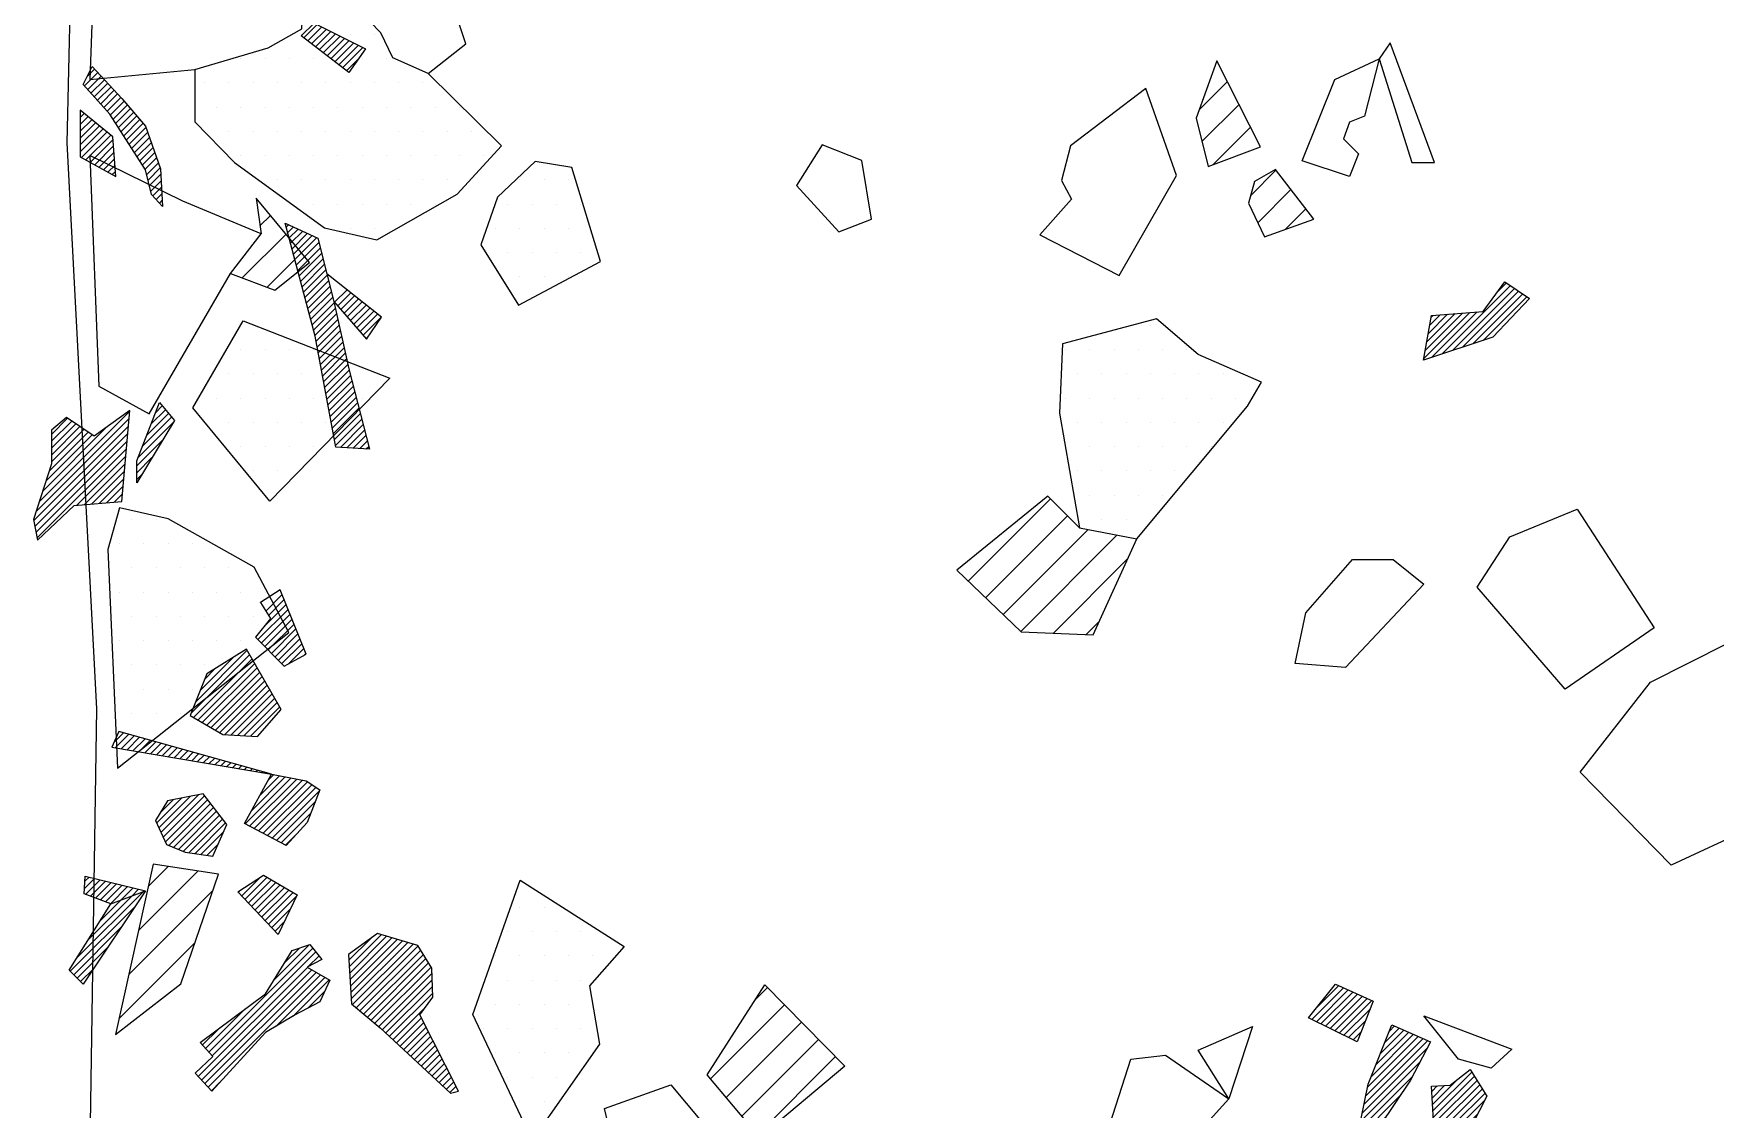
# Model space of a CAD drawing. Header units: metres. Extents: x 0.1 to 1.55, y -20.5 to -16.9.
# Drawn here: x 0.099 to 0.966, y -18.129 to -17.575 of the extents above; entities that cross this region are included whole.
import ezdxf

# ---------------------------------------------------------------- set-up
doc = ezdxf.new("R2010")
doc.units = ezdxf.units.M
doc.header["$LTSCALE"] = 25
doc.header["$MEASUREMENT"] = 0
doc.linetypes.add('STRICHPUNKTX2', pattern=[2, 1, -0.5, 0, -0.5])
doc.layers.get('0').update_dxf_attribs({"linetype": 'CONTINUOUS'})
for name, color, linetype in [('FEUER', 1, 'CONTINUOUS'), ('GRABUNGSGRENZE', 3, 'STRICHPUNKTX2'), ('KNOCHEN', 2, 'CONTINUOUS'), ('KNOCHENSCHRAFF', 2, 'CONTINUOUS'), ('STEINE', 4, 'CONTINUOUS'), ('STEINESCHRAFF', 4, 'CONTINUOUS')]:
    doc.layers.add(name, color=color, linetype=linetype)

# ---------------------------------------------------------------- blocks, each defined once
blk = doc.blocks.new('*X42')
at = {"color": 0}
for p, q in [((79.106, -1810.637), (80.812, -1808.931)), ((79.342, -1810.047), (80.566, -1808.823)), ((79.578, -1809.458), (80.32, -1808.716)), ((79.814, -1808.869), (80.074, -1808.609)), ((78.415, -1813.095), (81.764, -1809.747)), ((78.505, -1812.652), (81.797, -1809.36)), ((78.595, -1812.209), (81.551, -1809.253)), ((78.684, -1811.766), (81.305, -1809.145)), ((78.87, -1811.226), (81.058, -1809.038)), ((78.326, -1813.539), (81.392, -1810.473)), ((78.236, -1813.982), (81.019, -1811.198)), ((78.146, -1814.425), (80.393, -1812.179)), ((78.056, -1814.868), (79.662, -1813.263)), ((77.967, -1815.312), (79.221, -1814.058)), ((76.102, -1815.763), (76.845, -1815.019)), ((76.232, -1815.279), (76.609, -1814.902)), ((76.362, -1814.796), (76.373, -1814.784)), ((77.877, -1815.755), (79.024, -1814.608)), ((75.712, -1817.213), (77.113, -1815.811)), ((75.842, -1816.73), (77.158, -1815.414)), ((75.972, -1816.246), (77.08, -1815.137)), ((77.843, -1816.143), (78.828, -1815.158)), ((78.373, -1815.966), (78.631, -1815.708)), ((75.452, -1818.18), (77.025, -1816.607)), ((75.582, -1817.697), (77.069, -1816.209)), ((75.741, -1818.245), (76.981, -1817.005)), ((76.049, -1818.29), (76.936, -1817.403)), ((76.357, -1818.336), (76.892, -1817.8)), ((76.665, -1818.382), (76.848, -1818.198)), ((80.854, -1818.435), (81.259, -1818.03)), ((80.913, -1818.729), (81.83, -1817.812)), ((80.972, -1819.024), (82.022, -1817.974)), ((81.031, -1819.318), (82.177, -1818.173)), ((81.09, -1819.613), (82.332, -1818.371)), ((81.149, -1819.908), (82.487, -1818.57)), ((81.272, -1820.138), (82.642, -1818.768)), ((81.42, -1820.344), (82.797, -1818.966)), ((81.568, -1820.55), (82.952, -1819.165)), ((81.715, -1820.755), (83.107, -1819.363)), ((81.863, -1820.961), (83.263, -1819.562)), ((82.011, -1821.167), (83.418, -1819.76)), ((82.159, -1821.373), (83.573, -1819.959)), ((82.306, -1821.579), (83.728, -1820.157)), ((82.454, -1821.785), (83.883, -1820.356)), ((82.846, -1821.746), (84.038, -1820.554)), ((83.756, -1828.968), (84.196, -1828.527)), ((83.797, -1829.28), (84.699, -1828.379)), ((83.838, -1829.593), (85.098, -1828.332)), ((83.879, -1829.905), (85.111, -1828.673)), ((83.92, -1830.218), (85.124, -1829.014)), ((83.961, -1830.531), (85.137, -1829.354)), ((84.002, -1830.843), (85.15, -1829.695)), ((84.043, -1831.156), (85.163, -1830.036)), ((84.084, -1831.468), (85.176, -1830.376)), ((84.125, -1831.781), (85.189, -1830.717)), ((84.366, -1831.894), (85.202, -1831.058)), ((84.609, -1832.004), (85.215, -1831.398)), ((84.852, -1832.115), (85.227, -1831.739)), ((85.095, -1832.225), (85.24, -1832.08))]:
    blk.add_line(p, q, dxfattribs=at)
blk = doc.blocks.new('*X61')
at = {"color": 0}
for p, q in [((18.973, -1809.958), (24.334, -1804.598)), ((22.309, -1806.27), (24.163, -1804.415)), ((22.871, -1805.354), (23.633, -1804.592)), ((26.191, -1805.216), (27.31, -1804.096)), ((26.211, -1805.549), (27.854, -1803.906)), ((26.231, -1805.883), (28.128, -1803.986)), ((26.251, -1806.216), (28.401, -1804.066)), ((26.271, -1806.55), (28.675, -1804.146)), ((26.291, -1806.883), (28.948, -1804.226)), ((26.311, -1807.217), (29.222, -1804.306)), ((26.371, -1807.51), (29.495, -1804.386)), ((26.565, -1807.67), (29.758, -1804.477)), ((19.144, -1810.142), (24.491, -1804.795)), ((24.087, -1805.552), (24.648, -1804.991)), ((26.758, -1807.83), (29.892, -1804.697)), ((26.952, -1807.99), (30.025, -1804.917)), ((27.145, -1808.15), (30.159, -1805.136)), ((27.339, -1808.311), (30.293, -1805.356)), ((18.421, -1811.218), (24.046, -1805.593)), ((18.592, -1811.4), (24.272, -1805.721)), ((18.764, -1811.582), (24.498, -1805.848)), ((18.936, -1811.764), (24.724, -1805.976)), ((22.425, -1808.628), (24.949, -1806.104)), ((23.308, -1808.098), (25.175, -1806.231)), ((27.532, -1808.471), (30.427, -1805.576)), ((27.725, -1808.631), (30.471, -1805.885)), ((27.913, -1808.797), (30.483, -1806.227)), ((24.062, -1807.698), (24.944, -1806.816)), ((28.096, -1808.967), (30.495, -1806.569)), ((28.279, -1809.138), (30.506, -1806.911)), ((75.814, -1808.272), (77.444, -1806.642)), ((76.051, -1808.389), (77.688, -1806.751)), ((76.084, -1807.648), (77.2, -1806.533)), ((76.288, -1808.505), (77.933, -1806.861)), ((76.526, -1808.621), (78.177, -1806.97)), ((76.763, -1808.737), (78.421, -1807.079)), ((77, -1808.854), (78.665, -1807.188)), ((18.803, -1809.775), (20.847, -1807.731)), ((28.463, -1809.308), (30.145, -1807.626)), ((77.238, -1808.97), (78.91, -1807.298)), ((77.475, -1809.086), (78.801, -1807.76)), ((18.633, -1809.592), (19.475, -1808.749)), ((28.646, -1809.478), (29.93, -1808.194)), ((28.829, -1809.649), (30.049, -1808.429)), ((29.012, -1809.819), (30.168, -1808.663)), ((29.195, -1809.989), (30.287, -1808.898)), ((77.712, -1809.202), (78.575, -1808.34)), ((77.949, -1809.319), (78.348, -1808.92)), ((29.379, -1810.16), (30.405, -1809.133)), ((29.562, -1810.33), (30.524, -1809.368)), ((29.745, -1810.5), (30.643, -1809.602)), ((29.928, -1810.671), (30.762, -1809.837)), ((30.112, -1810.841), (30.881, -1810.072)), ((30.295, -1811.011), (31, -1810.306)), ((30.478, -1811.182), (31.119, -1810.541)), ((19.107, -1811.946), (19.54, -1811.513)), ((30.661, -1811.352), (31.237, -1810.776)), ((30.844, -1811.522), (31.356, -1811.01)), ((31.028, -1811.693), (31.475, -1811.245)), ((31.211, -1811.863), (31.594, -1811.48)), ((31.394, -1812.033), (31.713, -1811.715)), ((31.806, -1811.975), (31.832, -1811.949))]:
    blk.add_line(p, q, dxfattribs=at)
blk = doc.blocks.new('*X63')
at = {"color": 0}
for p, q in [((82.036, -1812.656), (83.321, -1811.371)), ((82.056, -1812.991), (84.06, -1810.986)), ((82.075, -1813.325), (84.197, -1811.203)), ((82.234, -1813.519), (84.334, -1811.42)), ((81.998, -1811.987), (82.285, -1811.701)), ((82.017, -1812.322), (82.658, -1811.681)), ((82.555, -1813.552), (84.47, -1811.637)), ((82.875, -1813.585), (84.607, -1811.854)), ((83.196, -1813.618), (84.743, -1812.071)), ((83.517, -1813.651), (84.738, -1812.43)), ((83.837, -1813.684), (84.359, -1813.162)), ((27.43, -1814.583), (27.873, -1814.14)), ((27.524, -1814.135), (27.622, -1814.038)), ((26.961, -1816.82), (28.775, -1815.006)), ((27.054, -1816.373), (28.878, -1814.549)), ((27.148, -1815.925), (28.627, -1814.447)), ((27.242, -1815.478), (28.376, -1814.345)), ((27.336, -1815.03), (28.124, -1814.242)), ((26.867, -1817.268), (28.58, -1815.554)), ((26.681, -1818.161), (28.322, -1816.52)), ((26.773, -1817.715), (28.386, -1816.102)), ((26.589, -1818.959), (28.193, -1817.355)), ((26.635, -1818.56), (28.271, -1816.924)), ((26.498, -1819.758), (28.03, -1818.226)), ((26.544, -1819.359), (28.112, -1817.791)), ((60.599, -1818.891), (61.188, -1818.302)), ((60.622, -1818.514), (61.143, -1817.994)), ((26.407, -1820.556), (27.924, -1819.039)), ((26.452, -1820.157), (27.955, -1818.654)), ((60.53, -1820.02), (61.323, -1819.227)), ((60.553, -1819.644), (61.278, -1818.919)), ((60.576, -1819.267), (61.233, -1818.611)), ((84.677, -1819.562), (84.987, -1819.252)), ((84.783, -1819.102), (84.803, -1819.082)), ((26.27, -1821.754), (27.832, -1820.192)), ((26.315, -1821.355), (27.863, -1819.807)), ((26.361, -1820.956), (27.893, -1819.423)), ((60.484, -1820.773), (61.397, -1819.86)), ((60.507, -1820.397), (61.368, -1819.536)), ((84.359, -1820.941), (85.433, -1819.866)), ((84.465, -1820.481), (85.355, -1819.591)), ((84.571, -1820.021), (85.171, -1819.421)), ((26.178, -1822.552), (27.77, -1820.96)), ((26.224, -1822.153), (27.801, -1820.576)), ((60.415, -1821.903), (61.294, -1821.025)), ((60.438, -1821.526), (61.328, -1820.637)), ((60.461, -1821.15), (61.363, -1820.248)), ((83.89, -1822.469), (85.295, -1821.064)), ((84.112, -1821.894), (85.341, -1820.665)), ((84.252, -1821.4), (85.387, -1820.266)), ((26.087, -1823.351), (27.709, -1821.729)), ((26.133, -1822.952), (27.739, -1821.345)), ((60.392, -1822.28), (61.259, -1821.413)), ((60.748, -1822.278), (61.225, -1821.801)), ((83.447, -1823.62), (85.204, -1821.863)), ((83.669, -1823.045), (85.25, -1821.464)), ((26.259, -1823.532), (27.678, -1822.114)), ((26.57, -1823.575), (27.647, -1822.498)), ((83.003, -1824.771), (85.112, -1822.662)), ((83.225, -1824.196), (85.158, -1822.263)), ((26.881, -1823.618), (27.616, -1822.882)), ((27.191, -1823.661), (27.585, -1823.267)), ((27.502, -1823.704), (27.555, -1823.651)), ((82.781, -1825.346), (84.934, -1823.193)), ((82.338, -1826.497), (84.445, -1824.39)), ((82.559, -1825.922), (84.69, -1823.792)), ((82.45, -1826.738), (84.2, -1824.989)), ((82.66, -1826.882), (83.955, -1825.587)), ((82.87, -1827.025), (83.71, -1826.185)), ((83.08, -1827.169), (83.465, -1826.784)), ((47.124, -1832.012), (47.663, -1831.474)), ((46.845, -1832.644), (47.873, -1831.617)), ((46.959, -1832.885), (48.082, -1831.761)), ((47.072, -1833.125), (48.292, -1831.905)), ((47.185, -1833.366), (48.502, -1832.049)), ((47.436, -1833.468), (48.712, -1832.192)), ((47.722, -1833.536), (48.921, -1832.336)), ((48.008, -1833.603), (49.131, -1832.48)), ((48.294, -1833.671), (49.341, -1832.624)), ((48.58, -1833.739), (49.551, -1832.767)), ((48.866, -1833.806), (49.761, -1832.911)), ((49.152, -1833.874), (49.97, -1833.055)), ((49.437, -1833.941), (50.18, -1833.199)), ((49.723, -1834.009), (50.18, -1833.552)), ((50.009, -1834.077), (50.02, -1834.066)), ((36.164, -1842.265), (40.058, -1838.372)), ((36.315, -1841.761), (39.806, -1838.27)), ((36.443, -1840.572), (39.051, -1837.963)), ((36.464, -1840.905), (39.303, -1838.066)), ((36.478, -1841.244), (39.555, -1838.168)), ((36.481, -1840.181), (38.731, -1837.931)), ((36.575, -1839.733), (38.406, -1837.902)), ((36.72, -1839.234), (38.081, -1837.873)), ((36.962, -1838.639), (37.756, -1837.845)), ((37.204, -1838.043), (37.431, -1837.816)), ((35.997, -1843.139), (40.561, -1838.576)), ((36.081, -1842.702), (40.309, -1838.474)), ((40.445, -1839.044), (40.812, -1838.678)), ((36.056, -1843.434), (40.134, -1839.355)), ((36.174, -1843.67), (40.038, -1839.805)), ((36.292, -1843.905), (40.007, -1840.19)), ((36.409, -1844.141), (40.007, -1840.543)), ((36.527, -1844.377), (40.007, -1840.897)), ((36.674, -1844.584), (40.007, -1841.251)), ((37.193, -1844.419), (40.007, -1841.604)), ((37.711, -1844.254), (40.007, -1841.958)), ((38.229, -1844.089), (40.007, -1842.311)), ((38.748, -1843.924), (39.392, -1843.28)), ((21.642, -1848.302), (23.77, -1846.174)), ((21.802, -1848.495), (23.95, -1846.348)), ((21.963, -1848.688), (24.129, -1846.522)), ((22.123, -1848.882), (24.308, -1846.696)), ((22.283, -1849.075), (24.488, -1846.87)), ((22.444, -1849.268), (24.667, -1847.044)), ((22.604, -1849.461), (24.847, -1847.219)), ((22.765, -1849.654), (25.026, -1847.393)), ((22.925, -1849.847), (25.205, -1847.567)), ((23.085, -1850.041), (25.381, -1847.745)), ((23.246, -1850.234), (25.54, -1847.939)), ((23.406, -1850.427), (25.699, -1848.134)), ((23.566, -1850.62), (25.848, -1848.339)), ((23.727, -1850.813), (25.97, -1848.57)), ((23.887, -1851.006), (26.093, -1848.8)), ((24.048, -1851.2), (26.216, -1849.031)), ((24.226, -1851.375), (26.384, -1849.217)), ((24.408, -1851.546), (26.552, -1849.402)), ((24.59, -1851.718), (26.72, -1849.588)), ((26.41, -1853.433), (30.195, -1849.648)), ((26.592, -1853.605), (30.609, -1849.588)), ((26.806, -1853.745), (31.023, -1849.528)), ((27.117, -1853.787), (31.436, -1849.468)), ((27.428, -1853.83), (31.85, -1849.408)), ((24.772, -1851.889), (26.882, -1849.779)), ((24.954, -1852.061), (27.044, -1849.971)), ((25.136, -1852.232), (27.205, -1850.163)), ((25.318, -1852.404), (27.367, -1850.355)), ((25.5, -1852.576), (27.529, -1850.547)), ((27.739, -1853.872), (31.793, -1849.818)), ((28.05, -1853.915), (31.609, -1850.356)), ((28.835, -1850.655), (29.782, -1849.708)), ((29.022, -1850.114), (29.368, -1849.768)), ((25.682, -1852.747), (27.756, -1850.673)), ((25.864, -1852.919), (27.992, -1850.791)), ((26.046, -1853.09), (28.227, -1850.909)), ((26.228, -1853.262), (28.463, -1851.027)), ((28.361, -1853.957), (31.424, -1850.894)), ((28.672, -1854), (31.24, -1851.432)), ((28.997, -1854.028), (31.055, -1851.97)), ((29.922, -1853.457), (30.87, -1852.509))]:
    blk.add_line(p, q, dxfattribs=at)
blk = doc.blocks.new('*X74')
at = {"color": 0}
for p, q in [((22.961, -1767.433), (23.081, -1767.314)), ((23.035, -1767.713), (23.324, -1767.424)), ((23.109, -1767.993), (23.567, -1767.535)), ((23.182, -1768.273), (23.81, -1767.645)), ((23.256, -1768.553), (24.053, -1767.756)), ((23.33, -1768.833), (24.296, -1767.866)), ((23.403, -1769.112), (24.539, -1767.977)), ((23.477, -1769.392), (24.649, -1768.22)), ((23.55, -1769.672), (24.72, -1768.503)), ((23.624, -1769.952), (24.79, -1768.786)), ((23.698, -1770.232), (24.861, -1769.069)), ((23.771, -1770.512), (24.932, -1769.352)), ((23.845, -1770.792), (25.002, -1769.635)), ((23.919, -1771.072), (25.073, -1769.917)), ((23.992, -1771.352), (25.144, -1770.2)), ((24.066, -1771.632), (25.215, -1770.483)), ((24.14, -1771.912), (25.285, -1770.766)), ((24.213, -1772.192), (25.356, -1771.049)), ((24.287, -1772.472), (25.425, -1771.333)), ((24.36, -1772.751), (25.489, -1771.623)), ((24.434, -1773.031), (25.553, -1771.913)), ((24.491, -1773.328), (25.617, -1772.202)), ((24.547, -1773.625), (25.681, -1772.492)), ((24.603, -1773.923), (25.744, -1772.782)), ((24.659, -1774.221), (25.808, -1773.071)), ((24.715, -1774.519), (25.872, -1773.361)), ((24.77, -1774.816), (25.936, -1773.651)), ((24.826, -1775.114), (26, -1773.94)), ((24.882, -1775.412), (26.064, -1774.23)), ((24.938, -1775.71), (26.128, -1774.52)), ((24.994, -1776.007), (26.194, -1774.807)), ((25.049, -1776.305), (26.266, -1775.088)), ((25.105, -1776.603), (26.339, -1775.369)), ((25.161, -1776.901), (26.412, -1775.65)), ((25.217, -1777.198), (26.485, -1775.931)), ((25.273, -1777.496), (26.557, -1776.211)), ((25.328, -1777.794), (26.63, -1776.492)), ((25.384, -1778.092), (26.703, -1776.773)), ((9.95, -1782.565), (14.821, -1777.694)), ((10.07, -1782.092), (14.855, -1777.307)), ((10.237, -1781.571), (14.889, -1776.92)), ((10.405, -1781.05), (13.733, -1777.722)), ((10.858, -1778.122), (11.692, -1777.289)), ((10.858, -1778.476), (11.902, -1777.431)), ((10.858, -1778.83), (12.113, -1777.574)), ((10.858, -1779.183), (12.323, -1777.717)), ((25.44, -1778.389), (26.776, -1777.054)), ((25.496, -1778.687), (26.848, -1777.334)), ((25.747, -1778.79), (26.921, -1777.615)), ((10.007, -1782.862), (14.788, -1778.082)), ((10.063, -1783.159), (14.754, -1778.469)), ((10.573, -1780.529), (12.955, -1778.146)), ((10.74, -1780.008), (12.745, -1778.003)), ((10.858, -1779.537), (12.534, -1777.86)), ((26.081, -1778.809), (26.994, -1777.896)), ((26.415, -1778.829), (27.067, -1778.177)), ((26.748, -1778.849), (27.14, -1778.458)), ((10.12, -1783.456), (14.72, -1778.856)), ((12.153, -1781.777), (14.687, -1779.243)), ((27.082, -1778.868), (27.212, -1778.738)), ((12.539, -1781.745), (14.653, -1779.631)), ((12.924, -1781.713), (14.619, -1780.018)), ((13.31, -1781.681), (14.585, -1780.405)), ((13.696, -1781.649), (14.552, -1780.792)), ((14.081, -1781.616), (14.518, -1781.18)), ((14.467, -1781.584), (14.484, -1781.567)), ((12.185, -1805.08), (15.56, -1801.705)), ((12.779, -1804.132), (14.997, -1801.913)), ((11.828, -1805.789), (15.174, -1802.444)), ((13.373, -1803.184), (14.435, -1802.122)), ((12.005, -1805.966), (14.455, -1803.516)), ((12.182, -1806.143), (13.736, -1804.589)), ((12.359, -1806.32), (13.017, -1805.662))]:
    blk.add_line(p, q, dxfattribs=at)
blk = doc.blocks.new('*X75')
at = {"color": 0}
for p, q in [((15.992, -1777.584), (16.731, -1776.846)), ((16.218, -1777.005), (16.57, -1776.653)), ((15.314, -1779.323), (17.112, -1777.525)), ((15.54, -1778.744), (17.052, -1777.231)), ((15.766, -1778.164), (16.891, -1777.038)), ((15.249, -1779.742), (16.574, -1778.417)), ((15.249, -1780.095), (16.036, -1779.308)), ((15.249, -1780.449), (15.498, -1780.199)), ((18.053, -1792.494), (21.076, -1789.471)), ((18.184, -1792.716), (21.205, -1789.696)), ((18.293, -1791.9), (20.947, -1789.246)), ((18.534, -1791.306), (20.202, -1789.638)), ((18.409, -1792.845), (21.334, -1789.92)), ((18.633, -1792.975), (21.462, -1790.145)), ((18.775, -1790.712), (19.259, -1790.227)), ((18.857, -1793.104), (21.591, -1790.37)), ((19.082, -1793.233), (21.72, -1790.594)), ((19.306, -1793.362), (21.849, -1790.819)), ((19.53, -1793.491), (21.978, -1791.044)), ((19.787, -1793.589), (22.107, -1791.268)), ((20.121, -1793.608), (22.236, -1791.493)), ((20.456, -1793.627), (22.365, -1791.718)), ((20.79, -1793.646), (22.494, -1791.942)), ((21.124, -1793.665), (22.622, -1792.167)), ((21.459, -1793.684), (21.631, -1793.512)), ((20.655, -1801.912), (21.642, -1800.926)), ((20.828, -1802.093), (21.974, -1800.947)), ((21, -1802.274), (22.197, -1801.078)), ((20.483, -1801.731), (20.621, -1801.594)), ((21.173, -1802.455), (22.42, -1801.209)), ((21.346, -1802.636), (22.642, -1801.34)), ((21.518, -1802.817), (22.865, -1801.471)), ((21.691, -1802.998), (23.087, -1801.602)), ((21.863, -1803.179), (23.31, -1801.733)), ((22.036, -1803.36), (23.498, -1801.898)), ((22.208, -1803.541), (23.178, -1802.571)), ((22.381, -1803.722), (22.858, -1803.245))]:
    blk.add_line(p, q, dxfattribs=at)
blk = doc.blocks.new('*X76')
at = {"color": 0}
for p, q in [((25.447, -1771.311), (26.09, -1770.669)), ((25.611, -1771.5), (26.286, -1770.826)), ((25.776, -1771.69), (26.482, -1770.983)), ((25.94, -1771.879), (26.679, -1771.14)), ((26.104, -1772.068), (26.875, -1771.297)), ((26.269, -1772.257), (27.072, -1771.455)), ((26.433, -1772.447), (27.268, -1771.612)), ((26.597, -1772.636), (27.464, -1771.769)), ((26.762, -1772.825), (27.661, -1771.926)), ((26.926, -1773.014), (27.857, -1772.083)), ((27.09, -1773.204), (27.122, -1773.171)), ((21.904, -1787.229), (22.753, -1786.38)), ((21.495, -1788.699), (23.056, -1787.138)), ((21.632, -1786.794), (21.638, -1786.787)), ((21.806, -1788.034), (22.955, -1786.885)), ((22.04, -1787.447), (22.854, -1786.633)), ((21.671, -1788.875), (23.157, -1787.39)), ((21.848, -1789.052), (23.258, -1787.643)), ((22.025, -1789.229), (23.359, -1787.895)), ((22.202, -1789.406), (23.46, -1788.148)), ((22.379, -1789.583), (23.561, -1788.4)), ((22.555, -1789.759), (23.662, -1788.653)), ((22.732, -1789.936), (23.763, -1788.906)), ((23.088, -1789.933), (23.864, -1789.158)), ((23.866, -1789.509), (23.965, -1789.411)), ((16.389, -1798.4), (18.016, -1796.773)), ((16.5, -1798.643), (18.455, -1796.688)), ((16.611, -1798.885), (18.748, -1796.749)), ((16.278, -1798.158), (17.577, -1796.859)), ((16.457, -1797.626), (17.139, -1796.944)), ((16.722, -1799.128), (18.902, -1796.948)), ((16.901, -1799.302), (19.056, -1797.148)), ((17.15, -1799.407), (19.21, -1797.347)), ((17.399, -1799.512), (19.365, -1797.546)), ((17.648, -1799.617), (19.519, -1797.746)), ((17.933, -1799.685), (19.673, -1797.945)), ((18.242, -1799.73), (19.827, -1798.144)), ((18.551, -1799.774), (19.736, -1798.589)), ((18.861, -1799.818), (19.461, -1799.217)), ((19.17, -1799.862), (19.186, -1799.846))]:
    blk.add_line(p, q, dxfattribs=at)
blk = doc.blocks.new('*X77')
at = {"color": 0}
for p, q in [((14.084, -1793.988), (14.574, -1793.498)), ((14.149, -1794.276), (14.85, -1793.575)), ((14.452, -1794.327), (15.127, -1793.652)), ((14.755, -1794.378), (15.403, -1793.73)), ((15.058, -1794.429), (15.68, -1793.807)), ((15.36, -1794.479), (15.956, -1793.884)), ((15.663, -1794.53), (16.232, -1793.961)), ((15.966, -1794.581), (16.509, -1794.038)), ((16.269, -1794.632), (16.785, -1794.116)), ((16.571, -1794.683), (17.061, -1794.193)), ((16.874, -1794.733), (17.338, -1794.27)), ((17.177, -1794.784), (17.614, -1794.347)), ((17.48, -1794.835), (17.89, -1794.424)), ((17.782, -1794.886), (18.167, -1794.502)), ((18.085, -1794.937), (18.443, -1794.579)), ((18.388, -1794.987), (18.719, -1794.656)), ((18.691, -1795.038), (18.996, -1794.733)), ((18.993, -1795.089), (19.272, -1794.81)), ((19.296, -1795.14), (19.548, -1794.888)), ((19.599, -1795.191), (19.825, -1794.965)), ((19.902, -1795.242), (20.101, -1795.042)), ((20.204, -1795.292), (20.378, -1795.119)), ((20.507, -1795.343), (20.654, -1795.196)), ((20.81, -1795.394), (20.93, -1795.273)), ((20.839, -1798.193), (23.204, -1795.828)), ((21.071, -1798.314), (23.498, -1795.887)), ((21.113, -1795.445), (21.207, -1795.351)), ((21.18, -1797.499), (22.909, -1795.769)), ((21.303, -1798.436), (23.793, -1795.946)), ((21.415, -1795.496), (21.483, -1795.428)), ((21.595, -1796.73), (22.615, -1795.71)), ((21.718, -1795.546), (21.759, -1795.505)), ((22.01, -1795.961), (22.32, -1795.652)), ((22.021, -1795.597), (22.036, -1795.582)), ((21.535, -1798.557), (24.058, -1796.035)), ((21.767, -1798.679), (24.273, -1796.173)), ((21.999, -1798.801), (24.489, -1796.311)), ((22.231, -1798.922), (24.682, -1796.471)), ((22.463, -1799.044), (24.452, -1797.055)), ((22.695, -1799.165), (24.223, -1797.638)), ((22.927, -1799.287), (23.433, -1798.781)), ((12.556, -1801.527), (13.079, -1801.004)), ((12.576, -1801.152), (12.795, -1800.934)), ((12.608, -1801.828), (13.362, -1801.074)), ((12.866, -1801.924), (13.646, -1801.144)), ((13.124, -1802.019), (13.93, -1801.213)), ((13.382, -1802.115), (14.213, -1801.283)), ((13.64, -1802.211), (14.497, -1801.353)), ((13.898, -1802.306), (14.781, -1801.423)), ((14.435, -1802.122), (15.065, -1801.493)), ((14.997, -1801.913), (15.348, -1801.562)), ((15.56, -1801.705), (15.632, -1801.632))]:
    blk.add_line(p, q, dxfattribs=at)
blk = doc.blocks.new('*X78')
at = {"color": 0}
for p, q in [((82.534, -1773.975), (86.056, -1770.453)), ((83.061, -1773.802), (86.267, -1770.596)), ((83.587, -1773.629), (86.477, -1770.739)), ((85.397, -1770.758), (85.846, -1770.31)), ((84.113, -1773.456), (86.688, -1770.882)), ((84.64, -1773.283), (86.898, -1771.025)), ((81.593, -1774.209), (83.963, -1771.839)), ((81.669, -1773.779), (83.58, -1771.869)), ((81.746, -1773.349), (83.197, -1771.898)), ((81.822, -1772.919), (82.814, -1771.927)), ((81.899, -1772.489), (82.431, -1771.957)), ((81.975, -1772.059), (82.048, -1771.986)), ((82.008, -1774.148), (84.346, -1771.81))]:
    blk.add_line(p, q, dxfattribs=at)
blk = doc.blocks.new('*X79')
at = {"color": 0}
for p, q in [((12.34, -1761.437), (12.353, -1761.424)), ((12.34, -1761.791), (12.548, -1761.583)), ((12.34, -1762.144), (12.742, -1761.742)), ((12.34, -1762.498), (12.937, -1761.901)), ((12.34, -1762.851), (13.131, -1762.061)), ((12.34, -1763.205), (13.326, -1762.22)), ((12.34, -1763.558), (13.52, -1762.379)), ((12.404, -1763.849), (13.714, -1762.538)), ((12.631, -1763.975), (13.909, -1762.697)), ((12.858, -1764.101), (14.035, -1762.924)), ((13.085, -1764.227), (14.06, -1763.253)), ((13.313, -1764.354), (14.084, -1763.582)), ((13.54, -1764.48), (14.109, -1763.911)), ((13.767, -1764.606), (14.134, -1764.24)), ((13.994, -1764.733), (14.158, -1764.569))]:
    blk.add_line(p, q, dxfattribs=at)
blk = doc.blocks.new('*X81')
at = {"color": 0}
for p, q in [((12.559, -1760.158), (13.242, -1759.475)), ((12.71, -1759.653), (13.071, -1759.292)), ((12.726, -1760.344), (13.413, -1759.657)), ((12.894, -1760.53), (13.584, -1759.84)), ((13.061, -1760.716), (13.755, -1760.022)), ((13.228, -1760.902), (13.926, -1760.205)), ((13.396, -1761.089), (14.097, -1760.387)), ((13.563, -1761.275), (14.268, -1760.57)), ((13.731, -1761.461), (14.439, -1760.752)), ((13.894, -1761.651), (14.605, -1760.94)), ((14.032, -1761.867), (14.768, -1761.131)), ((14.17, -1762.082), (14.931, -1761.321)), ((14.309, -1762.297), (15.094, -1761.512)), ((14.447, -1762.512), (15.257, -1761.702)), ((14.585, -1762.727), (15.42, -1761.892)), ((14.724, -1762.943), (15.584, -1762.083)), ((14.862, -1763.158), (15.731, -1762.289)), ((15, -1763.373), (15.822, -1762.551)), ((15.139, -1763.588), (15.914, -1762.814)), ((15.277, -1763.804), (16.005, -1763.076)), ((15.415, -1764.019), (16.096, -1763.338)), ((15.554, -1764.234), (16.188, -1763.6)), ((15.692, -1764.449), (16.279, -1763.862)), ((15.77, -1764.725), (16.371, -1764.124)), ((15.838, -1765.01), (16.462, -1764.386)), ((15.906, -1765.296), (16.491, -1764.711)), ((15.975, -1765.581), (16.509, -1765.047)), ((16.083, -1765.826), (16.526, -1765.383)), ((16.252, -1766.011), (16.544, -1765.719)), ((16.421, -1766.195), (16.562, -1766.055))]:
    blk.add_line(p, q, dxfattribs=at)
blk = doc.blocks.new('*X83')
at = {"color": 0}
for p, q in [((46.373, -1729.879), (47.051, -1729.201)), ((45.518, -1731.088), (47.177, -1729.429)), ((45.623, -1731.337), (47.303, -1729.656)), ((45.768, -1731.545), (47.43, -1729.883)), ((45.914, -1731.752), (47.556, -1730.11)), ((46.06, -1731.96), (47.682, -1730.338)), ((46.206, -1732.168), (47.808, -1730.565)), ((46.351, -1732.376), (47.935, -1730.792)), ((46.497, -1732.584), (48.061, -1731.02)), ((46.643, -1732.791), (48.187, -1731.247)), ((46.789, -1732.999), (48.313, -1731.474)), ((46.934, -1733.207), (48.44, -1731.702)), ((47.08, -1733.415), (48.566, -1731.929)), ((47.226, -1733.622), (48.692, -1732.156)), ((47.372, -1733.83), (48.818, -1732.384)), ((47.518, -1734.038), (48.945, -1732.611)), ((47.861, -1734.048), (48.823, -1733.086)), ((48.214, -1734.048), (48.47, -1733.793)), ((70.345, -1740.202), (71.724, -1738.823)), ((70.581, -1740.32), (71.706, -1739.195)), ((70.816, -1740.438), (71.688, -1739.566)), ((71.052, -1740.556), (71.669, -1739.938)), ((71.288, -1740.673), (71.651, -1740.31)), ((71.523, -1740.791), (71.633, -1740.682)), ((23.865, -1757.691), (24.553, -1757.002)), ((24.064, -1757.845), (24.789, -1757.12)), ((24.264, -1757.999), (25.025, -1757.238)), ((24.464, -1758.153), (25.26, -1757.356)), ((24.663, -1758.307), (25.496, -1757.474)), ((24.863, -1758.46), (25.732, -1757.592)), ((25.063, -1758.614), (25.967, -1757.71)), ((25.262, -1758.768), (26.203, -1757.827)), ((25.462, -1758.922), (26.439, -1757.945)), ((25.661, -1759.076), (26.674, -1758.063)), ((25.861, -1759.23), (26.91, -1758.181)), ((26.061, -1759.384), (26.685, -1758.76))]:
    blk.add_line(p, q, dxfattribs=at)
blk = doc.blocks.new('*X86')
at = {"color": 0}
for p, q in [((58.098, -1785.683), (62.343, -1781.438)), ((59.002, -1786.546), (63.226, -1782.322)), ((59.907, -1787.41), (64.296, -1783.021)), ((60.812, -1788.273), (65.782, -1783.303)), ((62.495, -1788.357), (66.329, -1784.523)), ((64.193, -1788.427), (64.861, -1787.758)), ((47.135, -1807.253), (47.755, -1806.633)), ((44.824, -1811.331), (48.633, -1807.522)), ((45.632, -1812.291), (49.511, -1808.412)), ((46.439, -1813.251), (50.39, -1809.301)), ((47.247, -1814.211), (51.268, -1810.19))]:
    blk.add_line(p, q, dxfattribs=at)
blk = doc.blocks.new('*X87')
at = {"color": 0}
for p, q in [((21.605, -1767.375), (22.144, -1766.836)), ((20.693, -1770.055), (22.947, -1767.801)), ((21.976, -1770.54), (23.749, -1768.767)), ((15.345, -1803.687), (18.412, -1800.621)), ((15.847, -1801.418), (16.876, -1800.388)), ((14.844, -1805.956), (19.178, -1801.622)), ((14.342, -1808.226), (18.258, -1804.31))]:
    blk.add_line(p, q, dxfattribs=at)
blk = doc.blocks.new('*X89')
at = {"color": 0}
for p, q in [((70.011, -1761.396), (71.471, -1759.935)), ((70.152, -1763.023), (72.065, -1761.11)), ((70.716, -1764.226), (72.659, -1762.284)), ((72.668, -1765.81), (73.967, -1764.511)), ((73.033, -1767.212), (74.742, -1765.504)), ((74.465, -1767.548), (75.516, -1766.497))]:
    blk.add_line(p, q, dxfattribs=at)
blk = doc.blocks.new('*X93')
at = {"color": 0}
for p, q in [((21.25, -1772.5), (21.25, -1772.5)), ((67.5, -1772.5), (67.5, -1772.5)), ((20.625, -1773.75), (20.625, -1773.75)), ((21.875, -1773.75), (21.875, -1773.75)), ((23.125, -1773.75), (23.125, -1773.75)), ((24.375, -1773.75), (24.375, -1773.75)), ((63.125, -1773.75), (63.125, -1773.75)), ((64.375, -1773.75), (64.375, -1773.75)), ((65.625, -1773.75), (65.625, -1773.75)), ((66.875, -1773.75), (66.875, -1773.75)), ((68.125, -1773.75), (68.125, -1773.75)), ((69.375, -1773.75), (69.375, -1773.75)), ((20, -1775), (20, -1775)), ((21.25, -1775), (21.25, -1775)), ((22.5, -1775), (22.5, -1775)), ((23.75, -1775), (23.75, -1775)), ((25, -1775), (25, -1775)), ((26.25, -1775), (26.25, -1775)), ((27.5, -1775), (27.5, -1775)), ((63.75, -1775), (63.75, -1775)), ((65, -1775), (65, -1775)), ((66.25, -1775), (66.25, -1775)), ((67.5, -1775), (67.5, -1775)), ((68.75, -1775), (68.75, -1775)), ((70, -1775), (70, -1775)), ((71.25, -1775), (71.25, -1775)), ((19.375, -1776.25), (19.375, -1776.25)), ((20.625, -1776.25), (20.625, -1776.25)), ((21.875, -1776.25), (21.875, -1776.25)), ((23.125, -1776.25), (23.125, -1776.25)), ((24.375, -1776.25), (24.375, -1776.25)), ((25.625, -1776.25), (25.625, -1776.25)), ((26.875, -1776.25), (26.875, -1776.25)), ((63.125, -1776.25), (63.125, -1776.25)), ((64.375, -1776.25), (64.375, -1776.25)), ((65.625, -1776.25), (65.625, -1776.25)), ((66.875, -1776.25), (66.875, -1776.25)), ((68.125, -1776.25), (68.125, -1776.25)), ((69.375, -1776.25), (69.375, -1776.25)), ((70.625, -1776.25), (70.625, -1776.25)), ((71.875, -1776.25), (71.875, -1776.25)), ((20, -1777.5), (20, -1777.5)), ((21.25, -1777.5), (21.25, -1777.5)), ((22.5, -1777.5), (22.5, -1777.5)), ((23.75, -1777.5), (23.75, -1777.5)), ((25, -1777.5), (25, -1777.5)), ((63.75, -1777.5), (63.75, -1777.5)), ((65, -1777.5), (65, -1777.5)), ((66.25, -1777.5), (66.25, -1777.5)), ((67.5, -1777.5), (67.5, -1777.5)), ((68.75, -1777.5), (68.75, -1777.5)), ((70, -1777.5), (70, -1777.5)), ((71.25, -1777.5), (71.25, -1777.5)), ((20.625, -1778.75), (20.625, -1778.75)), ((21.875, -1778.75), (21.875, -1778.75)), ((23.125, -1778.75), (23.125, -1778.75)), ((24.375, -1778.75), (24.375, -1778.75)), ((63.125, -1778.75), (63.125, -1778.75)), ((64.375, -1778.75), (64.375, -1778.75)), ((65.625, -1778.75), (65.625, -1778.75)), ((66.875, -1778.75), (66.875, -1778.75)), ((68.125, -1778.75), (68.125, -1778.75)), ((69.375, -1778.75), (69.375, -1778.75)), ((70.625, -1778.75), (70.625, -1778.75)), ((21.25, -1780), (21.25, -1780)), ((22.5, -1780), (22.5, -1780)), ((63.75, -1780), (63.75, -1780)), ((65, -1780), (65, -1780)), ((66.25, -1780), (66.25, -1780)), ((67.5, -1780), (67.5, -1780)), ((68.75, -1780), (68.75, -1780)), ((21.875, -1781.25), (21.875, -1781.25)), ((64.375, -1781.25), (64.375, -1781.25)), ((65.625, -1781.25), (65.625, -1781.25)), ((66.875, -1781.25), (66.875, -1781.25)), ((68.125, -1781.25), (68.125, -1781.25)), ((15, -1782.5), (15, -1782.5)), ((16.25, -1782.5), (16.25, -1782.5)), ((65, -1782.5), (65, -1782.5)), ((66.25, -1782.5), (66.25, -1782.5)), ((67.5, -1782.5), (67.5, -1782.5)), ((14.375, -1783.75), (14.375, -1783.75)), ((15.625, -1783.75), (15.625, -1783.75)), ((16.875, -1783.75), (16.875, -1783.75)), ((18.125, -1783.75), (18.125, -1783.75)), ((15, -1785), (15, -1785)), ((16.25, -1785), (16.25, -1785)), ((17.5, -1785), (17.5, -1785)), ((18.75, -1785), (18.75, -1785)), ((20, -1785), (20, -1785)), ((21.25, -1785), (21.25, -1785)), ((14.375, -1786.25), (14.375, -1786.25)), ((15.625, -1786.25), (15.625, -1786.25)), ((16.875, -1786.25), (16.875, -1786.25)), ((18.125, -1786.25), (18.125, -1786.25)), ((19.375, -1786.25), (19.375, -1786.25)), ((20.625, -1786.25), (20.625, -1786.25)), ((21.875, -1786.25), (21.875, -1786.25)), ((15, -1787.5), (15, -1787.5)), ((16.25, -1787.5), (16.25, -1787.5)), ((17.5, -1787.5), (17.5, -1787.5)), ((18.75, -1787.5), (18.75, -1787.5)), ((20, -1787.5), (20, -1787.5)), ((21.25, -1787.5), (21.25, -1787.5)), ((22.5, -1787.5), (22.5, -1787.5)), ((14.375, -1788.75), (14.375, -1788.75)), ((15.625, -1788.75), (15.625, -1788.75)), ((16.875, -1788.75), (16.875, -1788.75)), ((18.125, -1788.75), (18.125, -1788.75)), ((19.375, -1788.75), (19.375, -1788.75)), ((20.625, -1788.75), (20.625, -1788.75)), ((21.875, -1788.75), (21.875, -1788.75)), ((15, -1790), (15, -1790)), ((16.25, -1790), (16.25, -1790)), ((17.5, -1790), (17.5, -1790)), ((18.75, -1790), (18.75, -1790)), ((20, -1790), (20, -1790)), ((14.375, -1791.25), (14.375, -1791.25)), ((15.625, -1791.25), (15.625, -1791.25)), ((16.875, -1791.25), (16.875, -1791.25)), ((18.125, -1791.25), (18.125, -1791.25)), ((19.375, -1791.25), (19.375, -1791.25)), ((15, -1792.5), (15, -1792.5)), ((16.25, -1792.5), (16.25, -1792.5)), ((17.5, -1792.5), (17.5, -1792.5)), ((14.375, -1793.75), (14.375, -1793.75)), ((15.625, -1793.75), (15.625, -1793.75)), ((35, -1802.5), (35, -1802.5)), ((36.25, -1802.5), (36.25, -1802.5)), ((34.375, -1803.75), (34.375, -1803.75)), ((35.625, -1803.75), (35.625, -1803.75)), ((36.875, -1803.75), (36.875, -1803.75)), ((38.125, -1803.75), (38.125, -1803.75)), ((33.75, -1805), (33.75, -1805)), ((35, -1805), (35, -1805)), ((36.25, -1805), (36.25, -1805)), ((37.5, -1805), (37.5, -1805)), ((38.75, -1805), (38.75, -1805)), ((34.375, -1806.25), (34.375, -1806.25)), ((35.625, -1806.25), (35.625, -1806.25)), ((36.875, -1806.25), (36.875, -1806.25)), ((38.125, -1806.25), (38.125, -1806.25)), ((33.75, -1807.5), (33.75, -1807.5)), ((35, -1807.5), (35, -1807.5)), ((36.25, -1807.5), (36.25, -1807.5)), ((37.5, -1807.5), (37.5, -1807.5)), ((38.75, -1807.5), (38.75, -1807.5)), ((33.125, -1808.75), (33.125, -1808.75)), ((34.375, -1808.75), (34.375, -1808.75)), ((35.625, -1808.75), (35.625, -1808.75)), ((36.875, -1808.75), (36.875, -1808.75)), ((38.125, -1808.75), (38.125, -1808.75)), ((33.75, -1810), (33.75, -1810)), ((35, -1810), (35, -1810)), ((36.25, -1810), (36.25, -1810)), ((37.5, -1810), (37.5, -1810)), ((38.75, -1810), (38.75, -1810)), ((34.375, -1811.25), (34.375, -1811.25)), ((35.625, -1811.25), (35.625, -1811.25)), ((36.875, -1811.25), (36.875, -1811.25)), ((35, -1812.5), (35, -1812.5)), ((36.25, -1812.5), (36.25, -1812.5))]:
    blk.add_line(p, q, dxfattribs=at)
blk = doc.blocks.new('*X94')
at = {"color": 0}
for p, q in [((23.75, -1757.5), (23.75, -1757.5)), ((25, -1757.5), (25, -1757.5)), ((26.25, -1757.5), (26.25, -1757.5)), ((27.5, -1757.5), (27.5, -1757.5)), ((20.625, -1758.75), (20.625, -1758.75)), ((21.875, -1758.75), (21.875, -1758.75)), ((23.125, -1758.75), (23.125, -1758.75)), ((24.375, -1758.75), (24.375, -1758.75)), ((25.625, -1758.75), (25.625, -1758.75)), ((26.875, -1758.75), (26.875, -1758.75)), ((28.125, -1758.75), (28.125, -1758.75)), ((18.75, -1760), (18.75, -1760)), ((20, -1760), (20, -1760)), ((21.25, -1760), (21.25, -1760)), ((22.5, -1760), (22.5, -1760)), ((23.75, -1760), (23.75, -1760)), ((25, -1760), (25, -1760)), ((26.25, -1760), (26.25, -1760)), ((27.5, -1760), (27.5, -1760)), ((28.75, -1760), (28.75, -1760)), ((30, -1760), (30, -1760)), ((19.375, -1761.25), (19.375, -1761.25)), ((20.625, -1761.25), (20.625, -1761.25)), ((21.875, -1761.25), (21.875, -1761.25)), ((23.125, -1761.25), (23.125, -1761.25)), ((24.375, -1761.25), (24.375, -1761.25)), ((25.625, -1761.25), (25.625, -1761.25)), ((26.875, -1761.25), (26.875, -1761.25)), ((28.125, -1761.25), (28.125, -1761.25)), ((29.375, -1761.25), (29.375, -1761.25)), ((30.625, -1761.25), (30.625, -1761.25)), ((31.875, -1761.25), (31.875, -1761.25)), ((18.75, -1762.5), (18.75, -1762.5)), ((20, -1762.5), (20, -1762.5)), ((21.25, -1762.5), (21.25, -1762.5)), ((22.5, -1762.5), (22.5, -1762.5)), ((23.75, -1762.5), (23.75, -1762.5)), ((25, -1762.5), (25, -1762.5)), ((26.25, -1762.5), (26.25, -1762.5)), ((27.5, -1762.5), (27.5, -1762.5)), ((28.75, -1762.5), (28.75, -1762.5)), ((30, -1762.5), (30, -1762.5)), ((31.25, -1762.5), (31.25, -1762.5)), ((32.5, -1762.5), (32.5, -1762.5)), ((20.625, -1763.75), (20.625, -1763.75)), ((21.875, -1763.75), (21.875, -1763.75)), ((23.125, -1763.75), (23.125, -1763.75)), ((24.375, -1763.75), (24.375, -1763.75)), ((25.625, -1763.75), (25.625, -1763.75)), ((26.875, -1763.75), (26.875, -1763.75)), ((28.125, -1763.75), (28.125, -1763.75)), ((29.375, -1763.75), (29.375, -1763.75)), ((30.625, -1763.75), (30.625, -1763.75)), ((31.875, -1763.75), (31.875, -1763.75)), ((33.125, -1763.75), (33.125, -1763.75)), ((22.5, -1765), (22.5, -1765)), ((23.75, -1765), (23.75, -1765)), ((25, -1765), (25, -1765)), ((26.25, -1765), (26.25, -1765)), ((27.5, -1765), (27.5, -1765)), ((28.75, -1765), (28.75, -1765)), ((30, -1765), (30, -1765)), ((31.25, -1765), (31.25, -1765)), ((35, -1765), (35, -1765)), ((36.25, -1765), (36.25, -1765)), ((37.5, -1765), (37.5, -1765)), ((24.375, -1766.25), (24.375, -1766.25)), ((25.625, -1766.25), (25.625, -1766.25)), ((26.875, -1766.25), (26.875, -1766.25)), ((28.125, -1766.25), (28.125, -1766.25)), ((29.375, -1766.25), (29.375, -1766.25)), ((30.625, -1766.25), (30.625, -1766.25)), ((34.375, -1766.25), (34.375, -1766.25)), ((35.625, -1766.25), (35.625, -1766.25)), ((36.875, -1766.25), (36.875, -1766.25)), ((38.125, -1766.25), (38.125, -1766.25)), ((26.25, -1767.5), (26.25, -1767.5)), ((27.5, -1767.5), (27.5, -1767.5)), ((33.75, -1767.5), (33.75, -1767.5)), ((35, -1767.5), (35, -1767.5)), ((36.25, -1767.5), (36.25, -1767.5)), ((37.5, -1767.5), (37.5, -1767.5)), ((34.375, -1768.75), (34.375, -1768.75)), ((35.625, -1768.75), (35.625, -1768.75)), ((36.875, -1768.75), (36.875, -1768.75)), ((38.125, -1768.75), (38.125, -1768.75)), ((35, -1770), (35, -1770)), ((36.25, -1770), (36.25, -1770)), ((37.5, -1770), (37.5, -1770))]:
    blk.add_line(p, q, dxfattribs=at)

msp = doc.modelspace()

# ---------------------------------------------------------------- linework, layer by layer
at = {"layer": 'GRABUNGSGRENZE'}
msp.add_lwpolyline([(0.11238, -20.4961), (0.10989, -19.61889), (0.10989, -19.61889), (0.14254, -19.41388), (0.14254, -19.41388), (0.11605, -18.99261), (0.11605, -18.99261), (0.13194, -17.92263), (0.13194, -17.92263), (0.11666, -17.63091), (0.1228, -17.35041), (0.11365, -16.90773)], dxfattribs=at)
at = {"layer": 'KNOCHEN'}
for points in [[(0.23728, -17.57585), (0.24391, -17.56921), (0.27047, -17.58249), (0.26178, -17.59475), (0.23728, -17.57585)], [(0.16016, -17.65754), (0.1571, -17.64478), (0.13872, -17.61618), (0.12494, -17.60086), (0.12953, -17.59167), (0.14485, -17.60801), (0.1571, -17.62231), (0.16476, -17.64427), (0.16578, -17.66367), (0.16016, -17.65754)], [(0.1234, -17.63813), (0.14178, -17.64835), (0.14025, -17.62792), (0.1234, -17.61413), (0.1234, -17.63813)], [(0.27248, -17.78878), (0.25512, -17.78776), (0.24441, -17.73057), (0.2291, -17.67236), (0.24594, -17.68002), (0.25054, -17.6984), (0.25411, -17.7127), (0.26177, -17.74742), (0.27248, -17.78878)], [(0.25411, -17.7127), (0.27096, -17.7321), (0.27862, -17.72087), (0.25054, -17.6984)], [(0.81579, -17.74289), (0.81987, -17.71991), (0.84642, -17.71787), (0.85766, -17.70255), (0.87042, -17.71123), (0.85153, -17.73115), (0.81579, -17.74289)], [(0.15249, -17.80613), (0.15249, -17.7949), (0.16424, -17.76477), (0.1719, -17.77396), (0.15249, -17.80613)], [(0.10142, -17.83574), (0.12032, -17.81787), (0.14483, -17.81583), (0.14892, -17.76885), (0.13053, -17.78213), (0.11624, -17.77242), (0.10858, -17.77906), (0.10858, -17.79642), (0.09938, -17.82502), (0.10142, -17.83574)], [(0.22141, -17.87609), (0.21375, -17.88579), (0.22856, -17.9006), (0.23979, -17.89448), (0.22652, -17.86128), (0.21631, -17.86792), (0.22141, -17.87609)], [(0.18873, -17.90468), (0.18005, -17.92613), (0.1969, -17.93583), (0.21477, -17.93685), (0.22703, -17.92307), (0.20916, -17.89192), (0.18873, -17.90468)], [(0.22192, -17.95626), (0.14328, -17.93429), (0.13971, -17.94246), (0.22192, -17.95626)], [(0.20813, -17.98179), (0.22192, -17.95626), (0.23979, -17.95983), (0.24693, -17.96443), (0.24029, -17.98128), (0.22957, -17.99302), (0.20813, -17.98179)], [(0.16217, -17.98025), (0.16779, -17.99251), (0.17749, -17.99659), (0.19178, -17.99864), (0.19893, -17.9823), (0.18668, -17.96647), (0.1683, -17.97004), (0.16217, -17.98025), (0.16217, -17.98025), (0.16217, -17.98025)], [(0.13919, -18.02314), (0.1254, -18.01803), (0.12591, -18.00884), (0.15706, -18.0165)], [(0.22548, -18.03898), (0.20455, -18.01702), (0.21782, -18.00834), (0.23518, -18.01855), (0.22548, -18.03898)], [(0.12489, -18.0645), (0.11774, -18.05735), (0.13919, -18.02314), (0.15706, -18.0165), (0.12489, -18.0645)], [(0.19126, -18.11965), (0.18258, -18.11046), (0.19177, -18.10178), (0.18514, -18.09463), (0.21884, -18.06961), (0.23263, -18.04715), (0.24182, -18.04409), (0.24795, -18.05175), (0.24029, -18.05583), (0.25203, -18.06247), (0.24692, -18.0737), (0.23416, -18.08034), (0.21884, -18.08953), (0.19126, -18.11965)], [(0.26326, -18.07473), (0.27807, -18.08698), (0.31432, -18.12069), (0.3184, -18.11967), (0.29849, -18.08035), (0.30513, -18.07116), (0.30462, -18.05635), (0.29748, -18.0446), (0.27654, -18.03847), (0.26173, -18.04919), (0.26326, -18.07473)], [(0.78153, -18.09419), (0.75652, -18.08193), (0.7703, -18.06457), (0.78971, -18.07325), (0.78153, -18.09419)], [(0.77795, -18.16159), (0.78715, -18.11614), (0.79941, -18.08551), (0.81932, -18.09419), (0.80911, -18.1141), (0.79327, -18.13759), (0.78561, -18.15903), (0.77795, -18.16159)], [(0.82085, -18.13504), (0.81983, -18.11717), (0.82953, -18.11666), (0.83974, -18.10849), (0.84842, -18.12228), (0.84076, -18.13708), (0.82085, -18.13504)]]:
    msp.add_lwpolyline(points, dxfattribs=at)
at = {"layer": 'STEINE'}
for points in [[(0.12839, -17.59827), (0.18245, -17.59317), (0.22019, -17.58196), (0.23753, -17.57227), (0.23958, -17.53402), (0.19368, -17.48352), (0.13197, -17.49933), (0.12839, -17.59827)], [(0.18245, -17.59317), (0.18245, -17.6202), (0.20285, -17.64112), (0.24926, -17.67478), (0.27629, -17.6809), (0.3176, -17.65744), (0.34055, -17.63246), (0.30281, -17.59522), (0.28445, -17.58706), (0.27833, -17.57431), (0.23958, -17.53402)], [(0.30281, -17.59522), (0.32219, -17.57992), (0.30945, -17.54167)], [(0.80975, -17.64116), (0.82148, -17.64116), (0.79853, -17.57945), (0.79292, -17.58761), (0.80975, -17.64116)], [(0.70469, -17.64319), (0.73172, -17.63299), (0.70928, -17.58862), (0.69857, -17.6182), (0.70469, -17.64319)], [(0.75314, -17.64013), (0.76997, -17.59832), (0.79292, -17.58761), (0.78527, -17.61719), (0.77762, -17.62025), (0.77456, -17.62892), (0.78221, -17.63657), (0.77762, -17.6483), (0.75314, -17.64013)], [(0.61799, -17.67837), (0.65879, -17.69929), (0.68837, -17.64778), (0.67256, -17.6029), (0.6338, -17.63248), (0.62921, -17.65033), (0.63431, -17.66002), (0.61799, -17.67837)], [(0.13297, -17.75637), (0.15898, -17.77065), (0.2008, -17.69824), (0.21662, -17.67784), (0.17633, -17.661), (0.12839, -17.63754), (0.13297, -17.75637)], [(0.51446, -17.67684), (0.53129, -17.67021), (0.52619, -17.64012), (0.50579, -17.63196), (0.49253, -17.65287), (0.51446, -17.67684)], [(0.39155, -17.69213), (0.37676, -17.64368), (0.35789, -17.64062), (0.33851, -17.65898), (0.32984, -17.68345), (0.34921, -17.71457), (0.39155, -17.69213)], [(0.73376, -17.6794), (0.73376, -17.6794), (0.75926, -17.67022), (0.73937, -17.64472), (0.72866, -17.65084), (0.7256, -17.66206), (0.73376, -17.6794)], [(0.2008, -17.69824), (0.22375, -17.70691), (0.24161, -17.69263), (0.21407, -17.65948), (0.21662, -17.67784)], [(0.2212, -17.81554), (0.18142, -17.76759), (0.20743, -17.72272), (0.28291, -17.7523), (0.2212, -17.81554)], [(0.63838, -17.82934), (0.66796, -17.83495), (0.72508, -17.76661), (0.73222, -17.75437), (0.69958, -17.74009), (0.67816, -17.72173), (0.62971, -17.73448), (0.62818, -17.77018), (0.63838, -17.82934)], [(0.14265, -17.95323), (0.23088, -17.88337), (0.21303, -17.84971), (0.16867, -17.82471), (0.14368, -17.8191), (0.13755, -17.84052), (0.14265, -17.95323)], [(0.63838, -17.82934), (0.62206, -17.81302), (0.57514, -17.85126), (0.60828, -17.88288), (0.64551, -17.88442), (0.66796, -17.83495)], [(0.88878, -17.91248), (0.8434, -17.85995), (0.86023, -17.83394), (0.89491, -17.81966), (0.93468, -17.88087), (0.88878, -17.91248)], [(0.74955, -17.89921), (0.75516, -17.87321), (0.77914, -17.84567), (0.80005, -17.84567), (0.81586, -17.85842), (0.77556, -17.90126), (0.74955, -17.89921)], [(1.01832, -17.93136), (1.02342, -17.95023), (0.98415, -17.9844), (0.94335, -18.00327), (0.89643, -17.95533), (0.93264, -17.90892), (0.99231, -17.87883), (0.99894, -17.90178), (0.9816, -17.92422), (0.99435, -17.94309), (1.00506, -17.93646), (1.01832, -17.93136)], [(0.14162, -18.09042), (0.17528, -18.06441), (0.19466, -18.00781), (0.161, -18.0027), (0.14162, -18.09042)], [(0.35632, -18.14501), (0.32573, -18.08024), (0.35021, -18.01088), (0.40376, -18.04505), (0.38591, -18.06545), (0.39101, -18.09554), (0.35632, -18.14501), (0.32573, -18.08024)], [(0.47362, -18.14349), (0.4466, -18.11135), (0.47618, -18.06495), (0.51749, -18.10677), (0.47362, -18.14349)], [(0.85052, -18.10781), (0.83369, -18.10322), (0.81584, -18.08078), (0.86123, -18.09812), (0.85052, -18.10781)], [(0.71537, -18.12361), (0.69956, -18.09862), (0.72761, -18.08638), (0.71537, -18.12361)], [(0.64651, -18.16033), (0.66488, -18.10321), (0.68273, -18.10117), (0.71537, -18.12361), (0.69598, -18.14503), (0.67966, -18.14452), (0.64855, -18.16849), (0.64651, -18.16033)], [(0.42415, -18.18836), (0.40528, -18.17765), (0.39356, -18.12869), (0.42773, -18.11645), (0.44353, -18.13532), (0.44251, -18.17714), (0.42415, -18.18836)]]:
    msp.add_lwpolyline(points, dxfattribs=at)

# ---------------------------------------------------------------- block references
at = {"layer": 'FEUER', "xscale": 0.01, "yscale": 0.01, "zscale": 0.01}
for name in ['*X89', '*X87', '*X86']:
    msp.add_blockref(name, (0, 0), dxfattribs=at)
at = {"layer": 'KNOCHENSCHRAFF', "xscale": 0.01, "yscale": 0.01, "zscale": 0.01}
for name in ['*X79', '*X78', '*X81', '*X83', '*X74', '*X76', '*X75', '*X77', '*X61', '*X42', '*X63']:
    msp.add_blockref(name, (0, 0), dxfattribs=at)
at = {"layer": 'STEINESCHRAFF', "xscale": 0.01, "yscale": 0.01, "zscale": 0.01}
for name in ['*X94', '*X93']:
    msp.add_blockref(name, (0, 0), dxfattribs=at)

doc.saveas('drawing.dxf')
